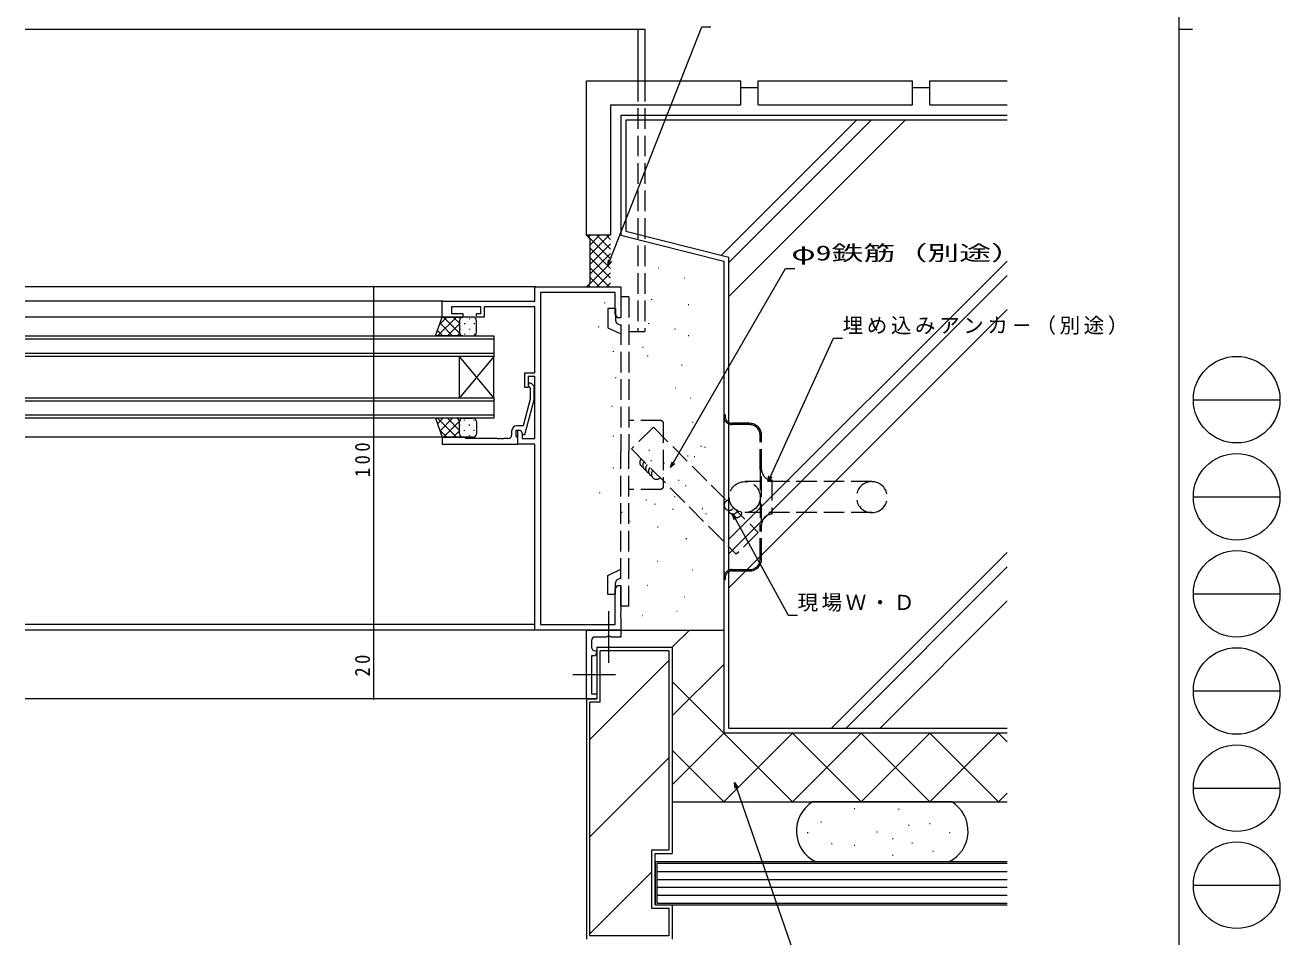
# Model space of a CAD drawing. Units: millimetres, scale not verified. Extents: x -567 to 567, y -403 to 403.
# Drawn here: x 201.3 to 566.7, y -240.3 to 25.2 of the extents above; entities that cross this region are included whole.
import ezdxf
from ezdxf.enums import TextEntityAlignment as Align

# ---------------------------------------------------------------- set-up
doc = ezdxf.new("R2010")
doc.units = ezdxf.units.MM
doc.header["$LTSCALE"] = 2
doc.linetypes.add('USER2', pattern=[13, 10, -1, 1, -1])
doc.linetypes.add('USER3', pattern=[4, 3, -1])
for name, color, linetype, lineweight in [('0-1_YKK_ZWAK', 7, 'Continuous', 18), ('0-3_YKK_11', 7, 'Continuous', 18), ('0-4_YKK_12', 2, 'Continuous', 18), ('0-5_YSS_K', 3, 'Continuous', 18), ('0-6_YKK_13', 4, 'Continuous', 18), ('0-7_YKK_D', 6, 'Continuous', 18)]:
    doc.layers.add(name, color=color, linetype=linetype, lineweight=lineweight)
doc.styles.add('ＭＳ ゴシック', font='')
doc.styles.get('ＭＳ ゴシック').set_extended_font_data('MS Gothic')

msp = doc.modelspace()

# ---------------------------------------------------------------- linework, layer by layer
at = {"layer": '0-1_YKK_ZWAK'}
for p, q in [((537.274, 399.018), (537.274, -350.982)), ((537.274, 24.018), (541.274, 24.018)), ((541.526, -83.862), (566.726, -83.862)), ((541.526, -112.142), (566.726, -112.142)), ((541.526, -140.422), (566.726, -140.422)), ((541.526, -168.702), (566.726, -168.702)), ((541.526, -196.982), (566.726, -196.982)), ((541.526, -225.262), (566.726, -225.262))]:
    msp.add_line(p, q, dxfattribs=at)
for centre in [(554.126, -83.862), (554.126, -112.142), (554.126, -140.422), (554.126, -168.702), (554.126, -196.982), (554.126, -225.262)]:
    msp.add_circle(centre, 12.6, dxfattribs=at)
at = {"layer": '0-3_YKK_11'}
for p, q in [((349.764, -50.983), (374.764, -50.983)), ((349.764, -55.183), (349.764, -50.983)), ((374.764, -50.983), (374.764, -59.983)), ((373.134, -52.613), (351.394, -52.613)), ((351.394, -52.613), (351.394, -149.353)), ((373.134, -58.891), (373.134, -52.613)), ((322.764, -55.183), (349.764, -55.183)), ((322.764, -59.783), (322.764, -55.183)), ((325.464, -56.813), (325.464, -58.783)), ((333.964, -56.813), (325.464, -56.813)), ((333.964, -58.783), (333.964, -56.813)), ((334.964, -56.813), (334.964, -59.783)), ((349.764, -56.813), (334.964, -56.813)), ((349.764, -76.083), (349.764, -56.813)), ((328.764, -59.783), (322.764, -59.783)), ((325.464, -58.783), (328.764, -58.783)), ((328.764, -58.783), (328.764, -59.783)), ((332.764, -58.783), (333.964, -58.783)), ((332.764, -59.783), (332.764, -58.783)), ((334.964, -59.783), (332.764, -59.783)), ((373.764, -59.983), (373.134, -58.891)), ((374.764, -59.983), (373.764, -59.983)), ((346.764, -76.083), (349.764, -76.083)), ((346.764, -80.283), (346.764, -76.083)), ((347.764, -80.283), (346.764, -80.283)), ((347.764, -77.083), (347.764, -80.283)), ((349.764, -77.083), (347.764, -77.083)), ((347.94, -80.007), (348.364, -80.431)), ((349.564, -79.934), (348.788, -79.158)), ((349.564, -83.879), (349.564, -79.934)), ((349.764, -95.153), (349.764, -77.083)), ((348.364, -83.721), (346.285, -91.483)), ((346.857, -93.983), (349.564, -83.879)), ((348.364, -80.431), (348.364, -83.721)), ((322.764, -94.783), (322.764, -96.783)), ((328.764, -94.783), (322.764, -94.783)), ((329.781, -95.153), (328.764, -94.783)), ((342.964, -92.983), (342.964, -94.153)), ((344.264, -92.783), (345.564, -92.783)), ((344.264, -94.583), (344.264, -92.783)), ((344.464, -94.783), (344.264, -94.583)), ((346.285, -91.483), (344.464, -91.483)), ((344.764, -95.083), (344.464, -94.783)), ((344.764, -92.783), (345.564, -92.783)), ((344.764, -96.783), (344.764, -92.783)), ((345.564, -92.783), (346.257, -93.983)), ((345.564, -92.783), (346.064, -93.649)), ((346.064, -93.649), (346.064, -95.153)), ((346.257, -93.983), (346.857, -93.983)), ((322.764, -96.783), (344.764, -96.783)), ((338.806, -95.153), (329.781, -95.153)), ((338.989, -95.273), (338.806, -95.153)), ((339.539, -95.273), (338.989, -95.273)), ((339.722, -95.153), (339.539, -95.273)), ((339.806, -95.153), (339.722, -95.153)), ((339.989, -95.273), (339.806, -95.153)), ((340.539, -95.273), (339.989, -95.273)), ((340.722, -95.153), (340.539, -95.273)), ((341.964, -95.153), (340.722, -95.153)), ((344.764, -96.783), (344.764, -95.083)), ((349.764, -96.783), (344.764, -96.783)), ((346.064, -95.153), (349.764, -95.153)), ((349.764, -150.983), (349.764, -96.783)), ((373.134, -139.074), (373.764, -137.983)), ((373.764, -137.983), (374.764, -137.983)), ((374.764, -137.983), (374.764, -145.524)), ((373.134, -149.353), (373.134, -139.074)), ((374.764, -145.524), (374.644, -145.708)), ((374.644, -145.708), (374.644, -146.258)), ((351.394, -149.353), (373.134, -149.353)), ((374.644, -146.258), (374.764, -146.441)), ((374.764, -146.524), (374.644, -146.708)), ((374.644, -146.708), (374.644, -147.258)), ((374.644, -147.258), (374.764, -147.441)), ((374.764, -146.441), (374.764, -146.524)), ((374.764, -147.441), (374.764, -150.983)), ((374.764, -150.983), (349.764, -150.983)), ((364.764, -150.983), (374.764, -150.983)), ((364.764, -170.983), (364.764, -150.983)), ((370.593, -152.982), (367.264, -152.983)), ((370.785, -152.84), (370.593, -152.982)), ((371.743, -152.84), (370.785, -152.84)), ((371.935, -152.983), (371.743, -152.84)), ((374.764, -152.983), (371.935, -152.983)), ((374.764, -150.983), (374.764, -152.983)), ((366.264, -153.983), (366.264, -155.983)), ((367.264, -156.983), (367.764, -156.983)), ((367.764, -156.983), (367.764, -157.483)), ((366.264, -158.483), (366.264, -169.483)), ((366.764, -158.483), (366.264, -158.483)), ((367.764, -170.983), (364.764, -170.983)), ((366.264, -169.483), (367.764, -169.483)), ((367.764, -169.483), (367.764, -170.983))]:
    msp.add_line(p, q, dxfattribs=at)
for centre, radius, start, end in [((348.364, -79.583), 0.6, 44.99999, 225.00001), ((341.964, -94.153), 1, 270.00001, 359.99999), ((344.464, -92.983), 1.5, 90.00001, 179.99999), ((367.264, -153.983), 1, 90.0001, 180.00008), ((367.264, -155.983), 1, 180.0001, 270.00008), ((366.764, -157.483), 1, 270.0001, 0.00008)]:
    msp.add_arc(centre, radius, start, end, dxfattribs=at)
at = {"layer": '0-4_YKK_12'}
for p, q in [((201.264, 24.016), (381.764, 24.016)), ((379.764, 24.016), (379.764, 9.016)), ((381.764, 24.016), (381.764, 9.016)), ((350.064, -50.983), (201.264, -50.983)), ((323.064, -55.183), (201.264, -55.183)), ((323.264, -59.783), (201.264, -59.783)), ((201.264, -65.283), (337.764, -65.283)), ((337.764, -65.283), (337.764, -71.283)), ((337.764, -66.283), (201.264, -66.283)), ((201.264, -70.283), (337.764, -70.283)), ((337.764, -71.283), (201.264, -71.283)), ((337.764, -71.283), (327.764, -83.283)), ((337.764, -83.283), (327.764, -71.283)), ((327.764, -83.283), (327.764, -71.283)), ((337.764, -83.283), (337.764, -71.283)), ((201.264, -83.283), (337.764, -83.283)), ((337.764, -83.283), (337.764, -89.283)), ((337.764, -84.283), (201.264, -84.283)), ((201.264, -88.283), (337.764, -88.283)), ((337.764, -89.283), (201.264, -89.283)), ((323.064, -94.783), (201.264, -94.783)), ((349.764, -149.353), (201.264, -149.353)), ((350.064, -150.983), (201.264, -150.983)), ((364.764, -170.983), (201.264, -170.983))]:
    msp.add_line(p, q, dxfattribs=at)
at = {"layer": '0-4_YKK_12', "linetype": 'USER3'}
for p, q in [((379.764, 9.016), (379.764, -63.983)), ((381.764, 9.016), (381.764, -63.983)), ((377.064, -63.984), (381.764, -63.984))]:
    msp.add_line(p, q, dxfattribs=at)
at = {"layer": '0-5_YSS_K'}
for p, q in [((364.764, -35.984), (364.764, 9.016)), ((364.764, 9.016), (409.764, 9.016)), ((409.764, 2.016), (409.764, 9.016)), ((414.764, 2.016), (414.764, 9.016)), ((414.764, 9.016), (459.764, 9.016)), ((459.764, 2.016), (459.764, 9.016)), ((464.764, 2.016), (464.764, 9.016)), ((464.764, 9.016), (487.274, 9.016)), ((409.764, 7.016), (414.764, 7.016)), ((459.764, 7.016), (464.764, 7.016)), ((371.764, 2.016), (409.764, 2.016)), ((371.764, 2.016), (371.764, -35.984)), ((414.764, 2.016), (459.764, 2.016)), ((464.764, 2.016), (487.274, 2.016)), ((374.764, -0.982), (487.274, -0.982)), ((374.764, -0.982), (374.764, -35.982)), ((443.412, -2.481), (404.118, -41.775)), ((457.554, -2.481), (406.264, -53.771)), ((447.654, -2.481), (406.264, -43.872)), ((365.764, -36.984), (364.764, -35.984)), ((371.764, -35.984), (364.764, -35.984)), ((364.908, -35.984), (371.764, -42.84)), ((365.764, -35.984), (365.336, -36.412)), ((368.592, -35.984), (365.764, -38.813)), ((371.421, -35.984), (365.764, -41.641)), ((367.737, -35.984), (371.764, -40.012)), ((370.565, -35.984), (371.764, -37.183)), ((374.764, -35.982), (404.764, -43.482)), ((376.264, -34.811), (406.264, -42.311)), ((365.764, -36.984), (365.764, -49.982)), ((371.764, -38.47), (365.764, -44.47)), ((365.764, -39.669), (371.764, -45.669)), ((371.764, -41.298), (365.764, -47.298)), ((365.764, -42.497), (371.764, -48.497)), ((404.764, -43.482), (404.764, -180.982)), ((406.264, -179.482), (406.264, -42.311)), ((487.274, -43.472), (406.264, -124.482)), ((371.764, -44.127), (364.908, -50.983)), ((365.764, -45.325), (371.421, -50.982)), ((371.764, -46.955), (367.737, -50.982)), ((385.806, -45.558), (385.706, -45.558)), ((365.764, -49.982), (364.764, -50.982)), ((365.336, -50.554), (365.764, -50.983)), ((365.764, -48.154), (368.592, -50.982)), ((371.764, -49.783), (370.565, -50.982)), ((393.296, -48.469), (393.196, -48.469)), ((487.274, -47.715), (406.264, -128.725)), ((383.742, -54.568), (383.742, -54.768)), ((370.025, -55.52), (370.025, -55.72)), ((394.34, -56.105), (394.54, -56.105)), ((487.274, -57.614), (406.264, -138.624)), ((382.807, -61.586), (382.807, -61.786)), ((368.25, -62.529), (368.25, -62.729)), ((390.526, -63.223), (390.526, -63.423)), ((394.34, -65.194), (394.54, -65.194)), ((381.102, -68.553), (381.302, -68.553)), ((372.509, -69.717), (372.509, -69.917)), ((382.573, -70.943), (382.573, -71.143)), ((392.398, -73.75), (392.398, -73.95)), ((373.219, -77.436), (373.219, -77.636)), ((390.799, -80.486), (390.699, -80.486)), ((395.168, -83.397), (395.068, -83.397)), ((372.154, -85.688), (372.154, -85.888)), ((395.792, -90.466), (395.692, -90.466)), ((372.509, -94.384), (372.509, -94.584)), ((382.88, -98.585), (383.08, -98.585)), ((398.094, -97.4), (398.294, -97.4)), ((399.269, -97.61), (399.269, -97.81)), ((383.473, -101.549), (383.673, -101.549)), ((387.251, -102.289), (387.251, -102.489)), ((394.143, -100.166), (394.343, -100.166)), ((396.118, -100.364), (396.318, -100.364)), ((372.509, -103.612), (372.509, -103.812)), ((381.871, -104.16), (381.871, -104.36)), ((391.574, -107.279), (391.774, -107.279)), ((393.567, -108.839), (393.567, -109.039)), ((368.516, -110.888), (368.516, -111.088)), ((382.09, -113.009), (382.29, -113.009)), ((390.389, -112.021), (390.589, -112.021)), ((374.936, -116.567), (374.936, -116.767)), ((384.678, -114.219), (384.678, -114.419)), ((389.796, -115.775), (389.996, -115.775)), ((398.489, -115.577), (398.689, -115.577)), ((377.484, -119.365), (377.384, -119.365)), ((377.484, -119.365), (377.384, -119.365)), ((399.503, -117.026), (399.503, -117.226)), ((385.598, -121.028), (385.498, -121.028)), ((393.747, -124.271), (393.947, -124.271)), ((385.528, -130.989), (385.428, -130.989)), ((487.274, -128.325), (436.117, -179.482)), ((395.641, -133.516), (395.541, -133.516)), ((487.274, -132.567), (440.359, -179.482)), ((382.683, -137.938), (382.583, -137.938)), ((393.429, -141.412), (393.329, -141.412)), ((487.274, -142.467), (450.259, -179.482)), ((391.217, -145.518), (391.117, -145.518)), ((381.103, -146.781), (381.003, -146.781)), ((381.103, -146.781), (381.003, -146.781)), ((373.134, -150.983), (404.764, -150.983)), ((389.764, -155.983), (394.764, -150.983)), ((367.764, -155.983), (389.764, -155.983)), ((367.764, -155.983), (367.764, -170.982)), ((388.764, -156.983), (368.764, -156.983)), ((368.764, -171.983), (368.764, -156.983)), ((388.764, -156.983), (388.764, -214.982)), ((389.764, -155.983), (389.764, -215.982)), ((388.764, -159.845), (365.764, -182.845)), ((389.764, -175.982), (404.764, -160.983)), ((389.764, -165.982), (404.764, -180.982)), ((364.764, -170.983), (367.764, -170.982)), ((364.764, -170.983), (364.764, -240.982)), ((368.764, -171.983), (365.764, -171.983)), ((365.764, -239.982), (365.764, -171.983)), ((389.764, -195.982), (404.764, -180.982)), ((487.274, -180.982), (404.764, -180.982)), ((487.274, -180.982), (404.764, -180.982)), ((404.764, -180.982), (424.764, -200.982)), ((404.764, -200.982), (424.764, -180.982)), ((406.264, -179.482), (487.274, -179.482)), ((424.764, -200.982), (444.764, -180.982)), ((424.764, -180.982), (444.764, -200.982)), ((444.764, -200.982), (464.764, -180.982)), ((444.764, -180.982), (464.764, -200.982)), ((464.764, -200.982), (484.764, -180.982)), ((464.764, -180.982), (484.764, -200.982)), ((484.764, -180.982), (487.274, -183.492)), ((389.764, -185.982), (404.764, -200.982)), ((388.764, -188.13), (365.764, -211.13)), ((389.764, -200.982), (404.764, -200.982)), ((404.764, -200.982), (487.274, -200.982)), ((471.178, -200.982), (430.642, -200.982)), ((484.764, -200.982), (487.274, -198.472)), ((442.725, -202.892), (442.925, -202.892)), ((455.635, -203.136), (455.835, -203.136)), ((432.982, -206.789), (433.182, -206.789)), ((458.557, -207.764), (458.757, -207.764)), ((464.647, -207.277), (464.847, -207.277)), ((429.085, -209.956), (429.285, -209.956)), ((449.302, -209.712), (449.502, -209.712)), ((453.93, -211.661), (454.13, -211.661)), ((470.492, -209.956), (470.692, -209.956)), ((383.764, -231.982), (383.764, -214.982)), ((383.764, -214.982), (388.764, -214.982)), ((436.149, -213.122), (436.349, -213.122)), ((442.725, -213.609), (442.925, -213.609)), ((459.532, -212.879), (459.732, -212.879)), ((465.621, -215.314), (465.821, -215.314)), ((384.764, -218.482), (384.764, -230.982)), ((487.274, -218.482), (384.764, -218.482)), ((385.264, -218.982), (385.264, -230.482)), ((487.274, -218.982), (385.264, -218.982)), ((469.033, -218.982), (432.788, -218.982)), ((453.93, -216.532), (454.13, -216.532)), ((383.764, -221.414), (365.764, -239.414)), ((385.264, -221.282), (487.274, -221.282)), ((385.264, -223.582), (487.274, -223.582)), ((385.264, -225.882), (487.274, -225.882)), ((385.264, -228.182), (487.274, -228.182)), ((383.764, -231.982), (388.764, -231.982)), ((384.764, -230.982), (389.764, -230.982)), ((384.764, -230.982), (487.274, -230.982)), ((385.264, -230.482), (487.274, -230.482)), ((388.764, -231.982), (388.764, -239.982)), ((389.764, -230.982), (389.764, -240.982)), ((388.764, -239.982), (365.764, -239.982))]:
    msp.add_line(p, q, dxfattribs=at)
at = {"layer": '0-5_YSS_K', "linetype": 'USER3'}
for p, q in [((384.261, -91.868), (377.856, -98.191)), ((384.261, -91.868), (401.036, -108.719)), ((377.856, -98.191), (394.658, -115.069)), ((401.036, -108.719), (414.787, -122.532)), ((394.658, -115.069), (408.408, -128.882)), ((414.787, -122.532), (408.408, -128.882))]:
    msp.add_line(p, q, dxfattribs=at)
at = {"layer": '0-5_YSS_K'}
for points in [[(487.274, -2.482), (376.264, -2.482), (376.264, -34.811)], [(384.764, -230.982), (384.764, -215.982), (389.764, -215.982)]]:
    msp.add_lwpolyline(points, dxfattribs=at)
at = {"layer": '0-5_YSS_K', "linetype": 'USER3'}
for centre, start, end in [((381.794, -102.147), 134.87028, 248.44846), ((382.641, -102.998), 134.87028, 248.44846), ((383.488, -103.848), 134.87028, 248.44846), ((384.334, -104.698), 134.87028, 248.44846), ((385.181, -105.549), 134.87028, 314.87028), ((406.349, -114.589), 86.24759, 328.88157), ((407.421, -115.639), 195.60802, 336.75862), ((408.492, -116.688), 195.60802, 1.56356)]:
    msp.add_arc(centre, 1.5, start, end, dxfattribs=at)
at = {"layer": '0-5_YSS_K'}
for centre, start, end in [((435.91, -209.482), 121.78833, 244.16015), ((465.91, -209.482), 295.83985, 58.21167)]:
    msp.add_arc(centre, 10, start, end, dxfattribs=at)
at = {"layer": '0-6_YKK_13', "linetype": 'USER3'}
for p, q in [((374.764, -53.932), (374.764, -98.979)), ((377.064, -53.932), (374.764, -53.932)), ((377.064, -53.932), (377.064, -98.979)), ((370.965, -57.318), (370.965, -62.936)), ((373.265, -57.318), (370.965, -57.318)), ((373.266, -57.318), (373.265, -60.833)), ((373.843, -61.74), (374.765, -62.17)), ((370.965, -62.936), (374.764, -64.708)), ((387.065, -90.42), (387.065, -109.515)), ((404.764, -88.732), (404.764, -135.732)), ((405.164, -88.232), (405.164, -88.732)), ((412.264, -90.732), (407.164, -90.732)), ((412.264, -91.132), (407.164, -91.132)), ((415.364, -104.232), (415.364, -94.232)), ((415.764, -104.232), (415.764, -94.232)), ((374.764, -144.026), (374.764, -98.979)), ((377.064, -144.026), (377.064, -98.979)), ((415.364, -104.232), (415.364, -120.232)), ((415.764, -120.232), (415.764, -104.232)), ((387.065, -109.515), (386.564, -110.015)), ((447.864, -107.732), (410.864, -107.732)), ((418.764, -107.232), (418.764, -117.232)), ((386.564, -110.015), (377.065, -110.016)), ((447.864, -116.732), (410.864, -116.732)), ((415.364, -130.232), (415.364, -120.232)), ((415.764, -130.232), (415.764, -120.232)), ((370.965, -135.022), (374.764, -133.25)), ((370.966, -140.64), (370.966, -135.022)), ((407.164, -133.332), (412.264, -133.332)), ((407.164, -133.732), (412.264, -133.732)), ((373.266, -140.64), (373.266, -137.125)), ((373.843, -136.218), (374.765, -135.788)), ((405.164, -135.732), (405.164, -136.232)), ((373.265, -140.64), (370.965, -140.64)), ((377.064, -144.026), (374.765, -144.026))]:
    msp.add_line(p, q, dxfattribs=at)
at = {"layer": '0-6_YKK_13'}
for p, q in [((320.8, -65.283), (322.764, -59.783)), ((321.417, -65.283), (326.917, -59.783)), ((322.029, -61.842), (324.088, -59.783)), ((322.11, -61.615), (325.777, -65.283)), ((322.764, -59.783), (328.764, -59.783)), ((323.105, -59.783), (327.764, -64.441)), ((324.245, -65.283), (327.764, -61.763)), ((325.934, -59.783), (327.764, -61.613)), ((327.764, -60.783), (327.764, -64.283)), ((327.854, -60.368), (327.854, -60.403)), ((331.764, -59.783), (328.764, -59.783)), ((329.269, -61.618), (329.269, -61.818)), ((330.684, -60.203), (330.684, -60.403)), ((332.099, -61.618), (332.099, -61.818)), ((332.764, -64.284), (332.764, -60.783)), ((328.764, -65.283), (320.8, -65.283)), ((321.365, -63.699), (322.948, -65.283)), ((327.073, -65.283), (327.764, -64.592)), ((327.854, -63.233), (327.854, -63.433)), ((328.764, -65.283), (331.764, -65.283)), ((329.269, -64.648), (329.269, -64.848)), ((330.684, -63.233), (330.684, -63.433)), ((332.099, -64.648), (332.099, -64.848)), ((320.8, -89.283), (322.764, -94.783)), ((328.764, -89.283), (320.8, -89.283)), ((321.365, -90.866), (322.948, -89.283)), ((321.417, -89.283), (326.917, -94.783)), ((322.11, -92.95), (325.777, -89.283)), ((323.105, -94.783), (327.764, -90.124)), ((324.245, -89.283), (327.764, -92.802)), ((327.073, -89.283), (327.764, -89.973)), ((327.764, -93.783), (327.764, -90.283)), ((327.854, -91.333), (327.854, -91.133)), ((328.764, -89.283), (331.764, -89.283)), ((329.269, -89.918), (329.269, -89.718)), ((330.684, -91.333), (330.684, -91.133)), ((332.099, -89.918), (332.099, -89.718)), ((332.764, -90.281), (332.764, -93.783)), ((322.029, -92.723), (324.088, -94.783)), ((322.764, -94.783), (328.764, -94.783)), ((325.934, -94.783), (327.764, -92.952)), ((327.854, -94.197), (327.854, -94.163)), ((331.764, -94.783), (328.764, -94.783)), ((329.269, -92.948), (329.269, -92.748)), ((330.684, -94.363), (330.684, -94.163)), ((332.099, -92.948), (332.099, -92.748))]:
    msp.add_line(p, q, dxfattribs=at)
at = {"layer": '0-6_YKK_13', "linetype": 'USER2'}
for p, q in [((371.264, -160.499), (371.264, -145.466)), ((373.202, -163.982), (360.831, -163.982))]:
    msp.add_line(p, q, dxfattribs=at)
at = {"layer": '0-6_YKK_13', "linetype": 'USER3'}
for points in [[(387.065, -90.42), (386.565, -89.92), (377.064, -89.92)], [(405.164, -88.232), (404.764, -88.232), (404.764, -88.732)], [(404.764, -135.732), (404.764, -136.232), (405.164, -136.232)]]:
    msp.add_lwpolyline(points, dxfattribs=at)
msp.add_circle((410.864, -112.232), 4.5, dxfattribs=at)
at = {"layer": '0-6_YKK_13'}
for centre, start, end in [((328.764, -60.783), 90.0001, 180.0001), ((331.764, -60.783), 0.0001, 90.0001), ((328.764, -64.283), 180.0001, 270.0001), ((331.764, -64.283), 270.0001, 0.0001), ((328.764, -90.283), 89.99976, 179.99976), ((331.764, -90.283), 359.99976, 89.99976), ((328.764, -93.783), 179.99976, 269.99976), ((331.764, -93.783), 269.99976, 359.99976)]:
    msp.add_arc(centre, 1, start, end, dxfattribs=at)
at = {"layer": '0-6_YKK_13', "linetype": 'USER3'}
for centre, radius, start, end in [((374.265, -60.833), 1, 179.99213, 245.01997), ((407.164, -88.732), 2.4, 180, 270), ((407.164, -88.732), 2, 180, 270), ((412.264, -94.232), 3.5, 0, 90), ((412.264, -94.232), 3.1, 0, 90), ((418.764, -104.232), 3, 180, 270), ((447.864, -112.232), 4.5, 90, 270), ((447.864, -112.232), 4.5, 270, 90), ((418.764, -120.232), 3, 90, 180), ((412.264, -130.232), 3.5, 270, 0), ((412.264, -130.232), 3.1, 270, 0), ((407.164, -135.732), 2.4, 90, 180), ((407.164, -135.732), 2, 90, 180), ((374.265, -137.125), 1, 114.96366, 180.01399)]:
    msp.add_arc(centre, radius, start, end, dxfattribs=at)
at = {"layer": '0-7_YKK_D'}
for p, q in [((371.614, -43.315), (398.32, 24.735)), ((398.32, 24.735), (401.02, 24.735)), ((370.993, -44.898), (371.19, -43.149)), ((370.993, -44.898), (371.614, -43.315)), ((372.038, -43.481), (370.993, -44.898)), ((390.116, -102.175), (422.709, -45.642)), ((422.709, -45.642), (425.409, -45.642)), ((319.764, -50.983), (301.764, -50.983)), ((302.764, -50.983), (302.764, -150.983)), ((418.315, -106.186), (436.672, -65.987)), ((436.672, -65.987), (439.372, -65.987)), ((389.267, -103.648), (389.722, -101.948)), ((389.267, -103.648), (390.116, -102.175)), ((390.511, -102.403), (389.267, -103.648)), ((417.609, -107.732), (417.9, -105.997)), ((417.609, -107.732), (418.315, -106.186)), ((418.729, -106.375), (417.609, -107.732)), ((407.321, -117.135), (408.139, -118.625)), ((407.321, -117.135), (408.539, -118.406)), ((407.74, -118.844), (407.321, -117.135)), ((408.139, -118.625), (423.521, -146.62)), ((423.521, -146.62), (426.221, -146.62)), ((319.764, -150.983), (301.764, -150.983)), ((319.764, -150.983), (301.764, -150.983)), ((302.764, -150.983), (302.764, -170.983)), ((319.764, -170.983), (301.764, -170.983)), ((407.904, -195.342), (408.46, -196.949)), ((407.904, -195.342), (408.89, -196.8)), ((408.029, -197.098), (407.904, -195.342)), ((408.46, -196.949), (425.898, -247.368))]:
    msp.add_line(p, q, dxfattribs=at)
for centre, start, end in [((302.764, -50.983), 90, 270), ((302.764, -50.983), 270, 90), ((302.764, -150.983), 90, 270), ((302.764, -150.983), 90, 270), ((302.764, -150.983), 270, 90), ((302.764, -150.983), 270, 90), ((302.764, -170.983), 90, 270), ((302.764, -170.983), 270, 90)]:
    msp.add_arc(centre, 0.106, start, end, dxfattribs=at)

# ---------------------------------------------------------------- texts
at = {"layer": '0-7_YKK_D', "color": 7, "style": 'ＭＳ ゴシック', "width": 1.55}
msp.add_text('φ9鉄筋（別途）', height=4.399, dxfattribs=at).set_placement((424.449, -44.642), align=Align.BOTTOM_LEFT)
at = {"layer": '0-7_YKK_D', "color": 7, "char_height": 4.399, "attachment_point": 7, "style": 'ＭＳ ゴシック'}
for s, insert in [('\\T1.17;埋め込みアンカ－（別途）', (439.372, -64.987)), ('\\T1.17;現場Ｗ・Ｄ', (426.221, -145.62))]:
    msp.add_mtext(s, dxfattribs=dict(at, insert=insert))
at = {"layer": '0-7_YKK_D', "color": 7, "char_height": 4.399, "attachment_point": 7, "rotation": 90, "style": 'ＭＳ ゴシック'}
for s, insert in [('\\T1.38;\\W0.9;100', (301.764, -106.423)), ('\\T1.37;\\W0.9;20', (301.764, -164.503))]:
    msp.add_mtext(s, dxfattribs=dict(at, insert=insert))

doc.saveas('drawing.dxf')
